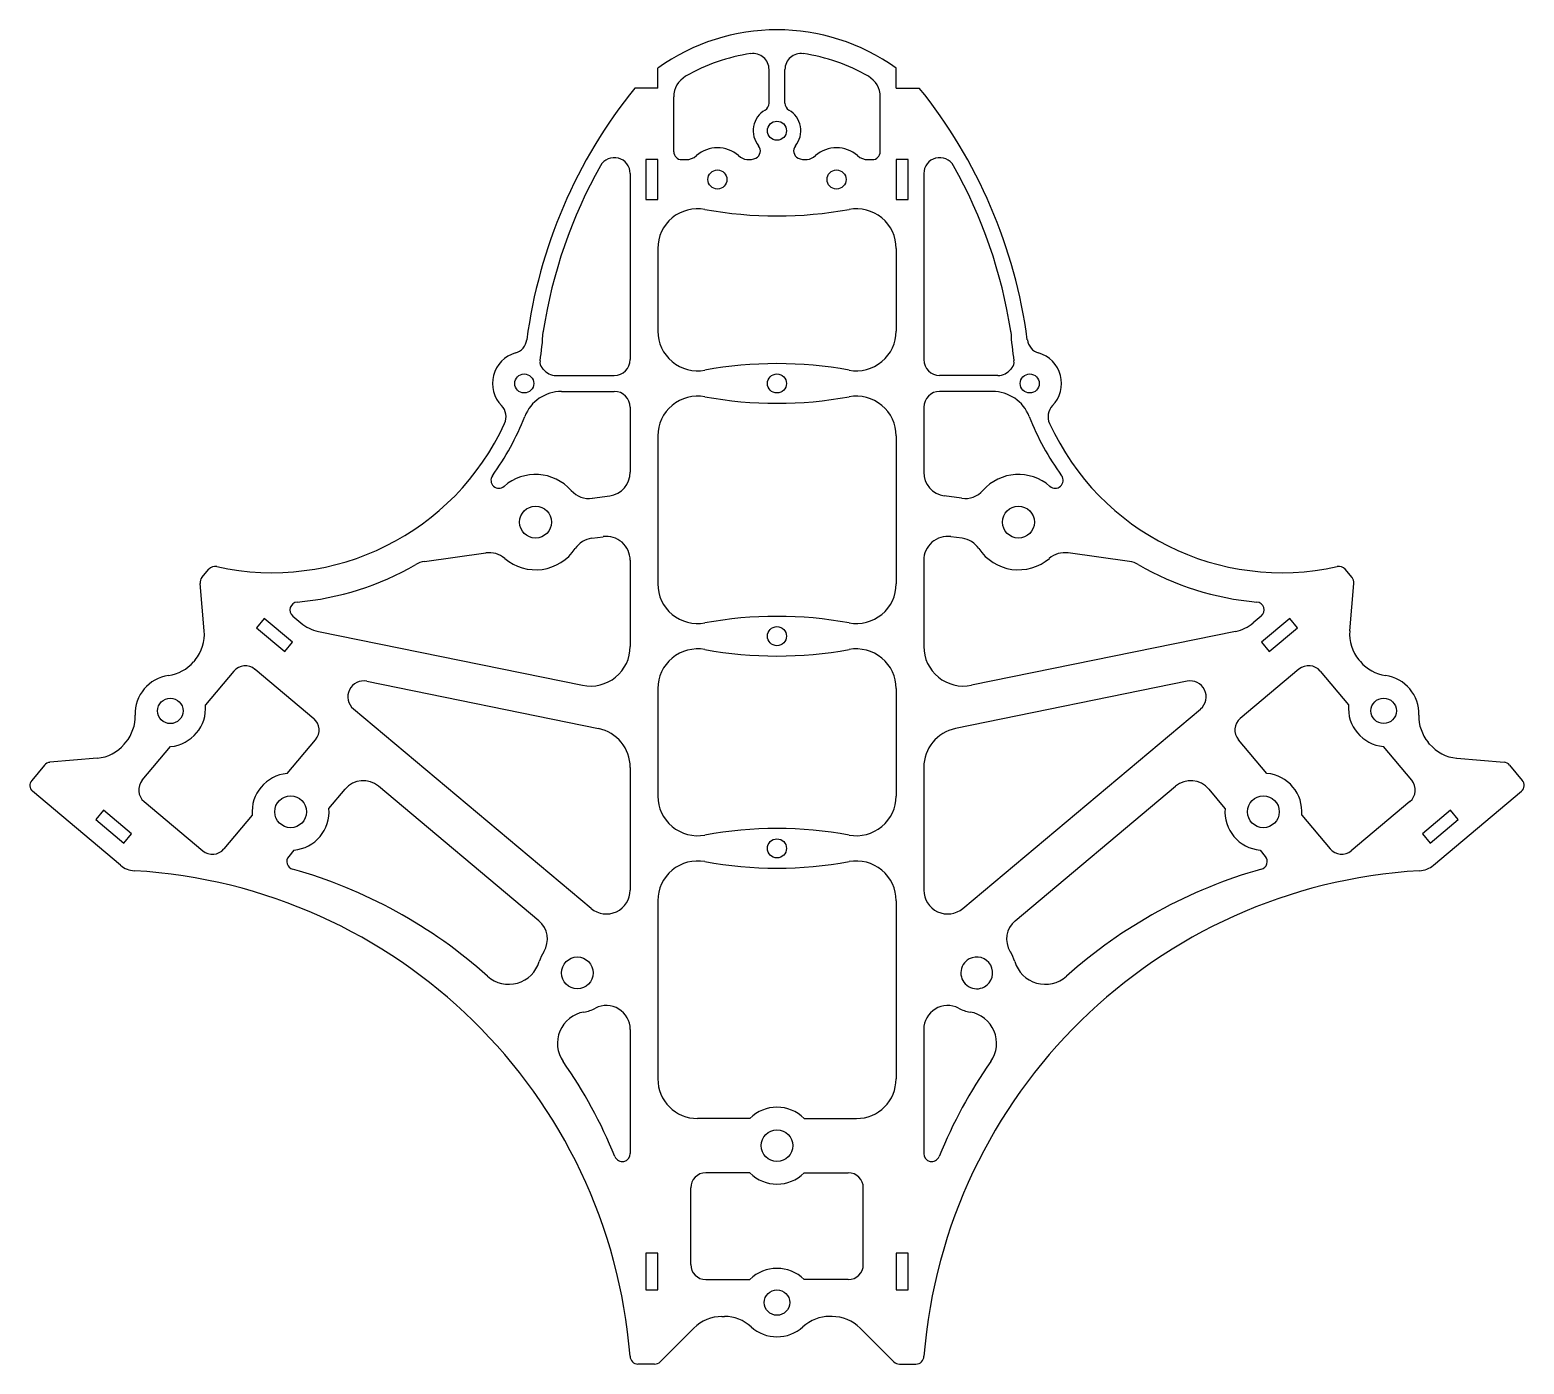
# Model space of a CAD drawing. Header units: millimetres. Extents: x 302 to 490, y 133 to 301.
import ezdxf

# ---------------------------------------------------------------- set-up
doc = ezdxf.new("R2010")
doc.units = ezdxf.units.MM
for name, color, linetype in [('innen', 10, 'Continuous'), ('Mittelplatte', 250, 'Continuous'), ('Mittelplatte unten', 252, 'Continuous')]:
    doc.layers.add(name, color=color, linetype=linetype)

msp = doc.modelspace()

# ---------------------------------------------------------------- linework, layer by layer
at = {"layer": 'innen'}
for p, q in [((395.21, 292.04), (395.21, 296.3)), ((397.21, 292.04), (397.21, 296.3)), ((383.21, 285.94), (383.21, 292.84)), ((409.21, 285.94), (409.21, 292.84)), ((384.21, 284.94), (384.74, 284.94)), ((407.68, 284.94), (408.21, 284.94)), ((377.73, 283.19), (377.73, 259.76)), ((414.69, 283.19), (414.69, 259.76)), ((381.21, 273.76), (381.21, 263.35)), ((411.21, 273.76), (411.21, 263.35)), ((368.39, 257.76), (375.73, 257.76)), ((424.03, 257.76), (416.69, 257.76)), ((369.1, 255.76), (375.73, 255.76)), ((423.32, 255.76), (416.69, 255.76)), ((377.73, 253.76), (377.73, 245.58)), ((414.69, 253.76), (414.69, 245.58)), ((381.21, 250.16), (381.21, 231.53)), ((411.21, 250.16), (411.21, 231.53)), ((372.96, 242.3), (375.15, 242.61)), ((419.46, 242.3), (417.27, 242.61)), ((372.89, 237.27), (374.32, 237.47)), ((419.53, 237.27), (418.1, 237.47)), ((351.82, 234.34), (359.57, 235.42)), ((440.6, 234.34), (432.86, 235.42)), ((377.73, 234.5), (377.73, 223.66)), ((414.69, 234.5), (414.69, 223.66)), ((335.25, 227.47), (336.26, 226.62)), ((457.18, 227.47), (456.16, 226.62)), ((338.48, 225.55), (371.73, 218.76)), ((453.95, 225.55), (420.69, 218.76)), ((344.58, 219.26), (373.73, 213.32)), ((381.21, 218.34), (381.21, 204.82)), ((411.21, 218.34), (411.21, 204.82)), ((447.84, 219.26), (418.69, 213.32)), ((372.81, 190.67), (342.9, 215.77)), ((419.62, 190.67), (449.53, 215.77)), ((377.73, 208.42), (377.73, 192.97)), ((414.69, 208.42), (414.69, 192.97)), ((339.8, 203.25), (341.83, 205.68)), ((366.23, 189.12), (346.06, 206.05)), ((426.2, 189.12), (446.37, 206.05)), ((452.63, 203.25), (450.6, 205.68)), ((335.4, 198.01), (334.74, 197.22)), ((457.03, 198.01), (457.69, 197.22)), ((381.21, 191.64), (381.21, 169.22)), ((411.21, 191.64), (411.21, 169.22)), ((377.73, 175.44), (377.73, 159.8)), ((414.69, 175.44), (414.69, 159.8)), ((392.79, 164.22), (386.21, 164.22)), ((399.63, 164.22), (406.21, 164.22))]:
    msp.add_line(p, q, dxfattribs=at)
for centre, radius, start, end in [((396.21, 275.52), 23, 98.2132, 120), ((393.21, 296.3), 2, 0, 98.2132), ((399.21, 296.3), 2, 81.7868, 180), ((396.21, 275.52), 23, 60, 81.7868), ((386.21, 292.84), 3, 120, 180), ((406.21, 292.84), 3, 0, 60), ((394.21, 292.04), 1, 300, 360), ((398.21, 292.04), 1, 180, 240), ((396.21, 288.58), 3, 120, 219.3482), ((396.21, 288.58), 3, 320.6518, 60), ((388.71, 282.44), 4, 48.5904, 131.4096), ((393.12, 286.04), 1, 295.9854, 39.3482), ((399.3, 286.04), 1, 140.6518, 244.0145), ((403.71, 282.44), 4, 48.5904, 131.4096), ((427.89, 253.86), 61.84, 150.6406, 171.1735), ((375.73, 283.19), 2, 0, 150.6406), ((384.21, 285.94), 1, 180, 270), ((384.74, 286.94), 2, 270, 311.4096), ((392.68, 286.94), 2, 228.5904, 295.9854), ((399.74, 286.94), 2, 244.0145, 311.4096), ((407.68, 286.94), 2, 228.5904, 270), ((408.21, 285.94), 1, 270, 0), ((416.69, 283.19), 2, 29.3594, 180), ((364.53, 253.86), 61.84, 8.8265, 29.3594), ((386.21, 273.76), 5, 79.6197, 180), ((396.21, 328.35), 50.5, 259.6197, 280.3803), ((406.21, 273.76), 5, 0, 100.3803), ((332.66, 265.1), 34.16, 350.7311, 356.8917), ((367.77, 263.19), 1, 171.1735, 176.8917), ((386.21, 263.35), 5, 180, 280.3803), ((406.21, 263.35), 5, 259.6197, 0), ((424.65, 263.19), 1, 3.1083, 8.8265), ((459.76, 265.1), 34.16, 183.1083, 189.2689), ((375.73, 259.76), 2, 270, 0), ((416.69, 259.76), 2, 180, 270), ((367.36, 259.43), 1, 170.7311, 222.0504), ((364.39, 256.76), 3, 36.8699, 42.0504), ((368.39, 259.76), 2, 216.8699, 270), ((396.21, 208.76), 50.5, 79.6197, 100.3803), ((424.03, 259.76), 2, 270, 323.1301), ((428.03, 256.76), 3, 137.9496, 143.1301), ((425.06, 259.43), 1, 317.9496, 9.2689), ((369.1, 250.76), 5, 90, 158.5156), ((375.73, 253.76), 2, 0, 90), ((386.21, 250.16), 5, 79.6197, 180), ((396.21, 304.76), 50.5, 259.6197, 280.3803), ((406.21, 250.16), 5, 0, 100.3803), ((416.69, 253.76), 2, 90, 180), ((423.32, 250.76), 5, 21.4844, 90), ((332.66, 265.1), 34.16, 324.2489, 338.5156), ((459.76, 265.1), 34.16, 201.4844, 215.7511), ((361.2, 244.56), 1, 144.2489, 311.3101), ((365.82, 239.3), 6, 41.6065, 131.3101), ((374.73, 245.58), 3, 277.9307, 0), ((417.69, 245.58), 3, 180, 262.0693), ((426.61, 239.3), 6, 48.6899, 138.3935), ((431.23, 244.56), 1, 228.6899, 35.7511), ((372.55, 245.27), 3, 221.6065, 277.9307), ((419.88, 245.27), 3, 262.0693, 318.3935), ((373.3, 234.3), 3, 97.9307, 146.2836), ((374.73, 234.5), 3, 0, 97.9307), ((417.69, 234.5), 3, 82.0693, 180), ((419.12, 234.3), 3, 33.7164, 82.0693), ((359.98, 232.45), 3, 49.5778, 97.9307), ((365.82, 239.3), 6, 229.5778, 326.2836), ((426.61, 239.3), 6, 213.7164, 310.4222), ((432.44, 232.45), 3, 82.0693, 130.4222), ((332.66, 265.1), 36, 275.0037, 300.1284), ((352.24, 231.37), 3, 97.9307, 120.1284), ((440.19, 231.37), 3, 59.8716, 82.0693), ((459.76, 265.1), 36, 239.8716, 264.9963), ((386.21, 231.53), 5, 180, 280.3803), ((406.21, 231.53), 5, 259.6197, 0), ((335.89, 228.24), 1, 95.0037, 230), ((456.54, 228.24), 1, 310, 84.9963), ((339.47, 230.45), 5, 230, 258.4656), ((396.21, 176.94), 50.5, 79.6197, 100.3803), ((452.95, 230.45), 5, 281.5344, 310), ((372.73, 223.66), 5, 258.4656, 0), ((386.21, 218.34), 5, 79.6197, 180), ((396.21, 272.94), 50.5, 259.6197, 280.3803), ((406.21, 218.34), 5, 0, 100.3803), ((419.69, 223.66), 5, 180, 281.5344), ((344.18, 217.31), 2, 78.4656, 230), ((448.24, 217.31), 2, 310, 101.5344), ((372.73, 208.42), 5, 0, 78.4656), ((419.69, 208.42), 5, 101.5344, 180), ((344.13, 203.75), 3, 50, 140), ((448.3, 203.75), 3, 40, 130), ((334.98, 202.83), 4.84, 275, 5), ((386.21, 204.82), 5, 180, 280.3803), ((406.21, 204.82), 5, 259.6197, 0), ((457.45, 202.83), 4.84, 175, 265), ((396.21, 150.23), 50.5, 79.6197, 100.3803), ((335.5, 196.57), 1, 140, 254.281), ((386.21, 191.64), 5, 79.6197, 180), ((396.21, 246.23), 50.5, 259.6197, 280.3803), ((406.21, 191.64), 5, 0, 100.3803), ((456.93, 196.57), 1, 285.719, 40), ((318.43, 135.93), 62, 48.1768, 74.281), ((474, 135.93), 62, 105.719, 131.8232), ((374.73, 192.97), 3, 230, 0), ((417.69, 192.97), 3, 180, 310), ((364.3, 186.82), 3, 327.7707, 50), ((428.12, 186.82), 3, 130, 212.2293), ((371.07, 182.55), 5, 147.7707, 163.4639), ((421.36, 182.55), 5, 16.5361, 32.2293), ((362.44, 185.11), 4, 228.1768, 343.4639), ((429.98, 185.11), 4, 196.5361, 311.8232), ((372.57, 173.68), 4, 99.5986, 214.8856), ((371.07, 182.55), 5, 279.5986, 297.2468), ((374.73, 175.44), 3, 0, 117.2468), ((417.69, 175.44), 3, 62.7532, 180), ((421.35, 182.55), 5, 242.7532, 260.4014), ((419.85, 173.68), 4, 325.1144, 80.4014), ((318.43, 135.93), 62, 22.2683, 34.8856), ((473.99, 135.93), 62, 145.1144, 157.7317), ((386.21, 169.22), 5, 180, 270), ((406.21, 169.22), 5, 270, 0), ((396.21, 160.8), 4.84, 45, 135), ((376.73, 159.8), 1, 202.2683, 0), ((415.69, 159.8), 1, 180, 337.7317)]:
    msp.add_arc(centre, radius, start, end, dxfattribs=at)
at = {"layer": 'Mittelplatte'}
for centre in [(396.21, 288.58), (388.71, 282.44), (403.71, 282.44), (396.21, 256.76), (396.21, 224.94), (396.21, 198.23)]:
    msp.add_circle(centre, 1.2, dxfattribs=at)
at = {"layer": 'Mittelplatte unten'}
for p, q in [((381.21, 293.94), (381.21, 296.45)), ((411.21, 293.94), (411.21, 296.45)), ((381.21, 293.94), (378.3, 293.94)), ((411.21, 293.94), (414.13, 293.94)), ((381.21, 284.94), (379.71, 284.94)), ((379.71, 284.94), (379.71, 279.94)), ((381.21, 279.94), (381.21, 284.94)), ((412.71, 284.94), (411.21, 284.94)), ((411.21, 284.94), (411.21, 279.94)), ((412.71, 279.94), (412.71, 284.94)), ((379.71, 279.94), (381.21, 279.94)), ((411.21, 279.94), (412.71, 279.94)), ((323.81, 232.32), (324.69, 233.37)), ((468.61, 232.32), (467.74, 233.37)), ((324.1, 225.61), (323.58, 231.59)), ((468.32, 225.62), (468.84, 231.59)), ((331.66, 227.15), (330.69, 226)), ((330.69, 226), (334.24, 223.02)), ((335.2, 224.17), (331.66, 227.15)), ((460.76, 227.15), (457.21, 224.18)), ((458.18, 223.03), (461.73, 226)), ((461.73, 226), (460.76, 227.15)), ((334.24, 223.02), (335.2, 224.17)), ((457.21, 224.18), (458.18, 223.03)), ((322.95, 221.96), (322.75, 221.73)), ((327.82, 220.54), (324.25, 216.29)), ((330.5, 220.77), (337.88, 214.58)), ((461.92, 220.77), (454.54, 214.58)), ((464.6, 220.54), (468.17, 216.29)), ((469.47, 221.97), (469.67, 221.74)), ((314.04, 211.35), (314.23, 211.58)), ((316.29, 206.8), (319.86, 211.05)), ((334.55, 207.65), (338.11, 211.9)), ((457.87, 207.65), (454.31, 211.9)), ((476.13, 206.8), (472.56, 211.05)), ((478.38, 211.35), (478.19, 211.59)), ((310.64, 209.58), (304.67, 209.06)), ((481.78, 209.58), (487.75, 209.06)), ((303.99, 208.7), (302.38, 206.79)), ((488.43, 208.71), (490.04, 206.79)), ((313.57, 196.1), (302.46, 205.42)), ((478.86, 196.11), (489.96, 205.42)), ((316.52, 204.12), (323.91, 197.93)), ((475.89, 204.13), (468.51, 197.93)), ((311.41, 203.02), (310.45, 201.87)), ((310.45, 201.87), (313.99, 198.89)), ((314.96, 200.04), (311.41, 203.02)), ((330.15, 202.41), (326.58, 198.16)), ((462.27, 202.41), (465.84, 198.17)), ((481.01, 203.02), (477.46, 200.05)), ((478.43, 198.9), (481.97, 201.87)), ((481.97, 201.87), (481.01, 203.02)), ((313.99, 198.89), (314.96, 200.04)), ((477.46, 200.05), (478.43, 198.9)), ((392.79, 157.38), (387.25, 157.38)), ((399.63, 157.38), (405.18, 157.38)), ((385.35, 145.84), (385.35, 155.48)), ((407.08, 145.84), (407.08, 155.48)), ((381.21, 147.26), (379.71, 147.26)), ((379.71, 147.26), (379.71, 142.63)), ((381.21, 142.63), (381.21, 147.26)), ((412.71, 147.26), (411.21, 147.26)), ((411.21, 147.26), (411.21, 142.63)), ((412.71, 142.63), (412.71, 147.26)), ((387.25, 143.94), (392.79, 143.94)), ((405.18, 143.94), (399.63, 143.94)), ((379.71, 142.63), (381.21, 142.63)), ((411.21, 142.63), (412.71, 142.63)), ((389.28, 139.29), (389.59, 139.29)), ((403.14, 139.29), (402.84, 139.29)), ((385.75, 137.83), (381.51, 133.59)), ((406.68, 137.83), (410.92, 133.59)), ((380.8, 133.29), (378.71, 133.29)), ((411.63, 133.29), (413.71, 133.29))]:
    msp.add_line(p, q, dxfattribs=at)
for centre, radius in [((364.39, 256.76), 1.2), ((428.03, 256.76), 1.2), ((365.81, 239.3), 2), ((426.61, 239.3), 2), ((319.83, 215.53), 1.6), ((472.59, 215.54), 1.6), ((334.97, 202.83), 2), ((457.45, 202.83), 2), ((371.07, 182.55), 2), ((396.21, 160.8), 2), ((396.21, 141.04), 1.6)]:
    msp.add_circle(centre, radius, dxfattribs=at)
for centre, radius, start, end in [((396.21, 275.52), 25.76, 54.3731, 125.6269), ((427.99, 253.86), 63.84, 141.1079, 172.4397), ((364.44, 253.86), 63.84, 7.5603, 38.8921), ((362.72, 262.52), 2, 286.1615, 352.4397), ((429.71, 262.52), 2, 187.5603, 253.8385), ((364.39, 256.76), 4, 106.1615, 224.2818), ((428.04, 256.76), 4, 315.7182, 73.8385), ((360.1, 252.57), 2, 335.4508, 44.2818), ((432.33, 252.57), 2, 135.7182, 204.5492), ((332.66, 265.1), 32.16, 257.4475, 335.4508), ((459.77, 265.1), 32.16, 204.5492, 282.5438), ((325.45, 232.73), 1, 77.4475, 140), ((466.97, 232.73), 1, 40, 102.5438), ((324.57, 231.68), 1, 140, 185), ((467.85, 231.68), 1, 355, 40), ((319.12, 225.18), 5, 320, 5), ((473.3, 225.18), 5, 175, 220), ((318.92, 224.94), 5, 277.8376, 320), ((329.27, 219.31), 1.9, 50, 140), ((463.15, 219.32), 1.9, 40, 130), ((473.5, 224.95), 5, 220, 262.1624), ((320.27, 215.17), 4.87, 97.8376, 182.1624), ((472.15, 215.17), 4.87, 357.8376, 82.1624), ((310.4, 214.8), 5, 320, 2.1624), ((319.4, 215.89), 4.87, 275.3827, 4.6173), ((336.66, 213.12), 1.9, 320, 50), ((455.76, 213.13), 1.9, 130, 220), ((473.02, 215.9), 4.87, 175.3827, 264.6173), ((482.02, 214.8), 5, 177.8376, 220), ((310.21, 214.56), 5, 275, 320), ((482.21, 214.57), 5, 220, 265), ((304.76, 208.06), 1, 95, 140), ((487.66, 208.07), 1, 40, 85), ((334.97, 202.83), 4.84, 95, 185), ((457.45, 202.84), 4.84, 355, 85), ((303.15, 206.14), 1, 140, 226.4316), ((317.75, 205.58), 1.9, 140, 230), ((474.67, 205.58), 1.9, 310, 40), ((489.27, 206.15), 1, 313.4163, 40), ((325.13, 199.38), 1.9, 230, 320), ((467.29, 199.39), 1.9, 220, 310), ((315.49, 198.4), 3, 230, 266.6265), ((476.93, 198.41), 3, 273.3812, 310), ((311.4, 128.99), 66.53, 4.5673, 86.6265), ((481.03, 129), 66.53, 93.3812, 175.438), ((421.36, 182.55), 2, 298.8293, 118.8293), ((421.36, 182.55), 2, 118.8293, 298.8293), ((387.25, 155.48), 1.9, 90, 180), ((396.21, 160.8), 4.84, 225, 315), ((405.18, 155.48), 1.9, 0, 90), ((387.25, 145.84), 1.9, 180, 270), ((396.21, 140.48), 4.87, 45.3827, 134.6173), ((405.18, 145.84), 1.9, 270, 0), ((389.28, 134.29), 5, 90, 135), ((389.59, 134.29), 5, 47.8376, 90), ((402.84, 134.29), 5, 90, 132.1624), ((403.14, 134.29), 5, 45, 90), ((396.21, 141.61), 4.87, 227.8376, 312.1624), ((378.71, 134.29), 1, 180, 269.9947), ((380.8, 134.29), 1, 270, 315), ((411.63, 134.29), 1, 225, 270), ((413.71, 134.29), 1, 270.0053, 0)]:
    msp.add_arc(centre, radius, start, end, dxfattribs=at)

doc.saveas('drawing.dxf')
